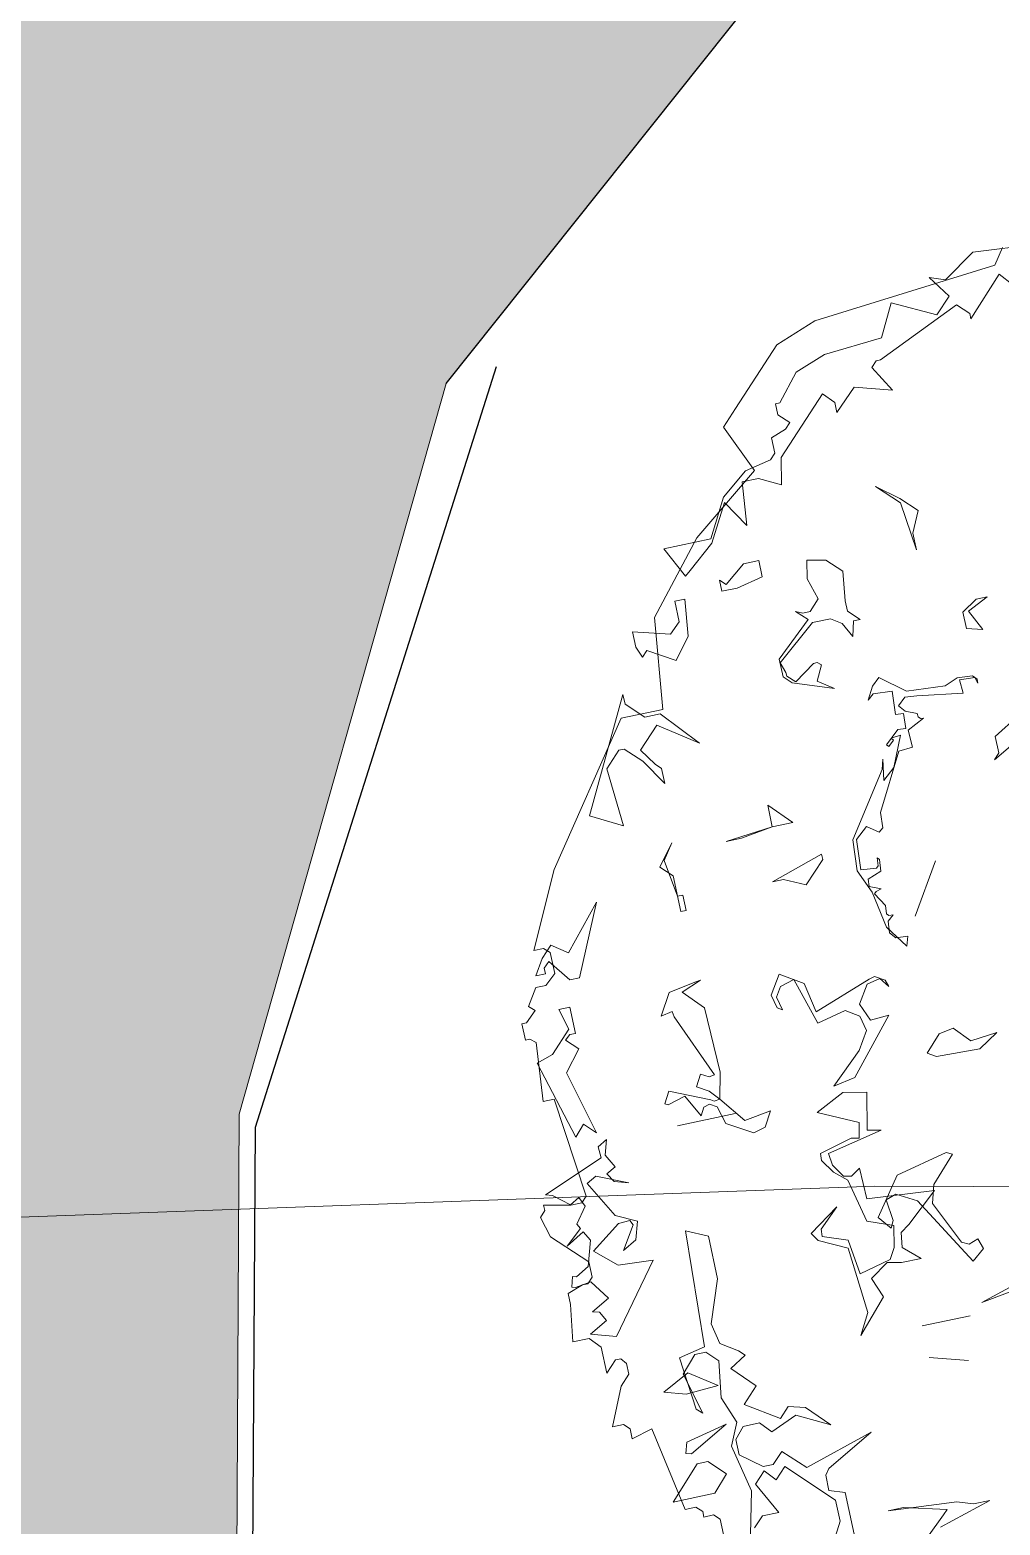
# Model space of a CAD drawing. Header units: millimetres. Extents: x 348 to 2201, y 118 to 1049.
# Drawn here: x 862.616 to 863.638, y 550.18 to 551.756 of the extents above; entities that cross this region are included whole.
import ezdxf

# ---------------------------------------------------------------- set-up
doc = ezdxf.new("R2010")
doc.units = ezdxf.units.MM
for name, color, linetype, lineweight in [('206_MURO_E_MURO_ARRIMO', 7, 'Continuous', 18), ('604_CURVA_INTERM', 7, 'Continuous', 18), ('ARBRE', 251, 'Continuous', 13), ('mur vue', 7, 'Continuous', 13)]:
    doc.layers.add(name, color=color, linetype=linetype, lineweight=lineweight)

# ---------------------------------------------------------------- blocks, each defined once
blk = doc.blocks.new('WMF26', base_point=(0, 0.0008))
at = {"color": 85}
blk.add_lwpolyline([(1.0357, -8.5666), (1.0357, -8.2908), (0.9995, -8.2546), (0.9345, -8.2546), (0.9345, -8.2183), (0.8974, -8.1813), (0.825, -8.1813), (0.7237, -7.6214), (0.5846, -7.6577), (0.5846, -7.5918), (0.5483, -7.5556), (0.4759, -7.5556), (0.5846, -7.3078), (0.6496, -7.2427), (0.6496, -7.1703), (0.6208, -7.1332), (0.5846, -7.1332), (0.5121, -7.2065), (0.5121, -7.0319), (0.4462, -6.9595), (0.3376, -6.9595), (0.3738, -6.7191), (0.3738, -6.6458), (0.4759, -6.6096), (0.5121, -6.6096), (0.5483, -6.5734), (0.5483, -6.4713), (0.3376, -6.2605), (0.3013, -6.1222), (0.3376, -6.0851), (0.3376, -6.0489), (0.5121, -6.0851), (0.5846, -6.0851), (0.6208, -6.0489), (0.5483, -5.387), (0.4759, -5.387), (0.5121, -5.0016), (0.4759, -4.972), (0.4462, -4.972), (0.4462, -4.8633), (0.4759, -4.8633), (0.5483, -4.7975), (0.5121, -4.7612), (0.5846, -4.6517), (0.6496, -4.6517), (0.7237, -4.5867), (0.7237, -4.4484), (0.6866, -4.4122), (0.6208, -4.4122), (0.8612, -3.9239), (1.4943, -3.0512), (1.771, -3.0512), (1.8434, -2.4543), (2.2221, -2.0031), (2.6807, -1.654), (2.5424, -1.3338), (2.6445, -1.2317), (2.9936, -0.8826), (3.2694, -0.7805), (4.492, -0.6718), (4.5653, -0.5689)], dxfattribs=at)
at = {"color": 63}
for points in [[(4.6517, -0.9081), (4.5068, -0.7336), (4.2664, -0.9806), (4.2664, -0.9443), (4.194, -0.8711), (3.6333, -1.1189), (3.6045, -1.1189), (3.5683, -1.1551), (3.6695, -1.3297), (3.4299, -1.2572), (3.2842, -1.3955), (3.2842, -1.3297), (3.2192, -1.2572), (2.8693, -1.6063), (2.833, -1.7808), (2.6947, -1.7084), (2.586, -1.7084), (2.5572, -1.9924), (2.4469, -1.8171), (2.3094, -2.0575), (2.1349, -2.2032), (2.0986, -2.232), (1.9957, -2.0287), (2.3094, -2.0287), (2.4469, -1.7808), (2.6223, -1.6433), (2.7968, -1.6063), (2.833, -1.5701), (2.833, -1.4688), (2.9343, -1.4317), (2.9722, -1.3955), (2.9055, -1.3297), (2.9055, -1.2572), (2.9343, -1.2572), (3.0808, -1.0827), (3.2842, -1.0094), (3.6695, -0.9806), (3.779, -0.7698), (4.0557, -0.9081), (4.1577, -0.806), (4.0557, -0.6611), (4.1577, -0.6973), (4.3685, -0.5582), (4.7909, -0.5944)], [(3.6695, -2.1307), (3.6045, -2.2682), (3.6045, -2.3786), (3.5683, -2.0575), (3.4299, -1.92), (3.5683, -2.0287), (3.6695, -2.1307), (3.6695, -2.1307)], [(2.586, -2.3415), (2.4107, -2.3786), (2.3094, -2.3786), (2.3094, -2.3053), (2.3456, -2.3415), (2.4839, -2.232), (2.586, -2.232), (2.586, -2.3415), (2.586, -2.3415)], [(3.1064, -2.4148), (3.0817, -2.6074), (3.0817, -2.6766), (3.1508, -2.7466), (3.1064, -2.7466), (3.0817, -2.8446), (3.0323, -2.7466), (2.9631, -2.7013), (2.8437, -2.7013), (2.5819, -2.9137), (2.6066, -2.9829), (2.6066, -3.0076), (2.656, -3.057), (2.7943, -2.9631), (2.819, -2.9631), (2.8437, -2.9829), (2.7943, -3.0817), (2.8931, -3.1517), (2.6313, -3.057), (2.5819, -3.0076), (2.5819, -2.889), (2.819, -2.6766), (2.7499, -2.6074), (2.7943, -2.6272), (2.8437, -2.6272), (2.9129, -2.558), (2.8684, -2.4148), (2.8931, -2.2954), (3.0125, -2.3209), (3.1064, -2.4148), (3.1064, -2.4148)], [(2.0328, -2.6181), (1.9233, -2.7565), (1.7495, -2.6544), (1.7125, -2.6906), (1.6837, -2.6181), (1.6837, -2.5161), (1.9233, -2.5819), (1.9957, -2.5161), (1.9957, -2.3786), (2.0624, -2.3786), (2.0328, -2.6181), (2.0328, -2.6181)], [(1.6475, -3.0759), (1.7495, -3.0759), (1.9595, -3.3163), (1.7125, -3.1426), (1.5742, -3.2801), (1.6475, -3.3896), (1.6837, -3.4258), (1.6837, -3.5271), (1.5742, -3.3534), (1.4721, -3.2513), (1.4359, -3.2513), (1.3346, -3.3534), (1.3634, -3.7387), (1.1601, -3.63), (1.538, -2.9022), (1.538, -2.9672), (1.6475, -3.0759), (1.6475, -3.0759)], [(2.8569, -4.5002), (2.791, -4.3446), (2.805, -4.1405), (3.0874, -3.7321), (3.1055, -3.6671), (3.0825, -3.8054), (3.164, -3.7346), (3.2513, -3.5394), (3.1879, -3.5452), (3.1994, -3.56), (3.1607, -3.5946), (3.1484, -3.5806), (3.2406, -3.4991), (3.2933, -3.5032), (3.2999, -3.4036), (3.248, -3.3995), (3.2587, -3.2472), (3.1327, -3.2389), (3.0932, -3.2727), (3.1385, -3.1887), (3.192, -3.1426), (3.3493, -3.2669), (3.602, -3.2842), (3.6909, -3.2513), (3.7905, -3.2579), (3.8152, -3.2859), (3.8136, -3.3122), (3.8029, -3.2719), (3.7033, -3.2653), (3.7074, -3.355), (3.4077, -3.3106), (3.3311, -3.3023), (3.2776, -3.3493), (3.3147, -3.3912), (3.3871, -3.4225), (3.3879, -3.4464), (3.4003, -3.4604), (3.4209, -3.4612), (3.3056, -3.5172), (3.3106, -3.6316), (3.2183, -3.6382), (3.0183, -4.0046), (3.0117, -4.1042), (2.9837, -4.1289), (2.9104, -4.0738), (2.8289, -4.1446), (2.8149, -4.3438), (2.917, -4.3537), (2.931, -4.3413), (2.9351, -4.2887), (2.9475, -4.3027), (2.9401, -4.3784), (2.8495, -4.413), (2.8462, -4.4599), (2.9178, -4.4912), (2.8833, -4.5019), (2.8693, -4.5142), (2.9236, -4.6048), (2.9195, -4.6575), (2.9318, -4.6715), (2.959, -4.6731), (2.9187, -4.7077), (2.9112, -4.7835), (2.9458, -4.823), (3.0249, -4.8287), (3.0043, -4.8913), (2.9005, -4.7431), (2.8569, -4.5002), (2.8569, -4.5002)], [(2.3094, -3.9494), (2.0986, -3.9783), (1.9957, -3.9783), (2.3094, -3.9494), (2.3094, -3.8045), (2.4469, -3.9494), (2.3094, -3.9494), (2.3094, -3.9494)], [(1.6219, -8.7782), (1.7965, -8.4653), (1.7965, -8.327), (1.5198, -8.043), (1.4466, -8.1154), (1.3815, -8.043), (1.3091, -8.1154), (1.4178, -8.327), (1.3091, -8.327), (1.2432, -8.3929)], [(1.207, -8.4291), (1.2728, -8.1525), (1.207, -7.8396), (1.2728, -7.6939), (1.207, -7.5193), (1.2432, -7.2789), (1.1708, -7.2065), (1.0975, -7.2065), (0.9962, -7.3152), (1.0687, -7.5918), (1.0324, -7.5556), (0.9962, -7.2065), (1.1708, -7.1703), (1.207, -6.4054), (1.3453, -6.4713), (1.3453, -6.7553), (1.2432, -7.0319), (1.2728, -7.1703), (1.3815, -7.2427), (1.4178, -7.2789), (1.3091, -7.344), (1.4466, -7.4905), (1.3453, -7.5918), (1.5561, -7.7301), (1.6219, -7.6643), (1.7306, -7.6939), (1.8689, -7.8396), (1.6582, -7.7301), (1.4836, -7.8034), (1.4178, -7.7301), (1.3091, -7.7301), (1.2432, -7.8034), (1.2432, -7.9055), (1.3815, -8.0142), (1.4466, -8.0142), (1.5198, -7.9417), (1.6582, -8.0792), (2.1167, -7.9417), (1.7965, -8.1154), (1.7677, -8.1525), (1.7677, -8.2546), (1.8689, -8.2908), (1.8689, -8.8869)], [(2.0805, -8.9165), (2.465, -8.5666), (2.4955, -8.5378), (2.2188, -8.4653), (2.1167, -8.4653), (2.5679, -8.5016), (2.6692, -8.5378), (2.7787, -8.5378), (2.4288, -8.6407)], [(1.6112, -4.2623), (1.6475, -4.2623), (1.6475, -4.3644), (1.6112, -4.3644), (1.6112, -4.1248), (1.538, -4.0515), (1.6475, -3.9132), (1.5742, -4.0153), (1.6112, -4.2623), (1.6112, -4.2623)], [(0.811, -4.6484), (0.7015, -4.5027), (0.6644, -4.5398), (0.6644, -4.576), (0.5994, -4.576), (0.6644, -4.4739), (0.7377, -4.4006), (0.8398, -4.4739), (1.0868, -4.1899), (0.876, -4.6484), (0.811, -4.6484), (0.811, -4.6484)], [(3.304, -4.3875), (3.0973, -4.7127), (3.304, -4.3875), (3.304, -4.3875)], [(0.7739, -4.9975), (0.7377, -4.9975), (0.7015, -5.0272), (0.7739, -5.0996), (0.6644, -5.2371), (0.7739, -5.6595), (0.7015, -5.587), (0.6356, -5.6595), (0.4899, -5.1358), (0.5994, -5.0996), (0.7377, -4.9613), (0.7015, -4.823), (0.7739, -4.823), (0.7739, -4.9975), (0.7739, -4.9975)], [(1.6442, -5.4405), (1.6046, -5.6125), (1.7347, -5.783), (1.9109, -5.7566), (1.8558, -5.8521), (1.7759, -5.8735), (1.6104, -5.7772), (1.5775, -5.6578), (1.5322, -5.6315), (1.4927, -5.6422), (1.4639, -5.6932), (1.3865, -5.5467), (1.2679, -5.5788), (1.2473, -5.5673), (1.291, -5.4915), (1.547, -5.606), (1.5668, -5.6175), (1.6046, -5.6125), (1.5478, -5.5467), (1.4729, -5.503), (1.5165, -5.4273), (1.5668, -5.4561), (1.6046, -5.4512), (1.4268, -5.0255), (1.421, -4.9885), (1.3445, -5.0049), (1.426, -4.8642), (1.6055, -4.8329), (1.6425, -4.8279), (1.5108, -4.8798), (1.6318, -5.0091), (1.6442, -5.4405), (1.6442, -5.4405)], [(2.3481, -5.6858), (2.558, -5.4915), (2.6321, -5.3746), (2.6099, -5.275), (2.5243, -5.219), (2.3333, -5.2618), (2.2378, -4.9514), (2.1439, -4.9769), (2.1044, -5.0387), (2.125, -5.1284), (2.0937, -5.1095), (2.0739, -5.0189), (2.1521, -4.8963), (2.2995, -4.9901), (2.3374, -5.1869), (2.7186, -5.0502), (2.7581, -5.0412), (2.8199, -5.0799), (2.8347, -5.1243), (2.7894, -5.0609), (2.6988, -5.0807), (2.6247, -5.1968), (2.6717, -5.3137), (2.796, -5.3071), (2.4955, -5.6578), (2.3481, -5.6858), (2.3481, -5.6858)], [(3.0438, -5.6364), (2.9886, -5.601), (3.0907, -5.494), (3.1871, -5.4783), (3.2842, -5.5829), (3.4596, -5.5656), (3.3295, -5.6463), (3.0438, -5.6364), (3.0438, -5.6364)], [(0.5821, -6.8706), (0.5475, -6.8072), (0.5039, -6.794), (0.6241, -6.729), (0.5352, -6.6013), (0.4289, -6.6178), (0.4051, -6.6104), (0.4257, -6.5421), (0.4495, -6.5495), (0.5384, -6.5009), (0.5878, -6.3354), (0.5541, -6.272), (0.4322, -6.3412), (0.5401, -6.2465), (0.5236, -6.2152), (0.6018, -6.1115), (0.573, -6.0489), (0.5096, -6.0827), (0.4075, -5.9987), (0.3639, -5.9855), (0.7682, -5.8258), (0.764, -5.75), (0.8274, -5.7163), (0.7986, -5.8134), (0.8464, -5.9015), (0.783, -5.9361), (0.8184, -5.9946), (0.9106, -6.0226), (0.7089, -5.9353), (0.6447, -5.969), (0.7797, -6.2119), (0.9139, -6.2786), (0.8785, -6.3955), (0.7838, -6.4466), (0.8818, -6.2959), (0.8653, -6.2638), (0.7896, -6.2679), (0.592, -6.4103), (0.7319, -6.533), (0.9608, -6.5487), (0.6224, -6.9842), (0.4611, -6.9356), (0.5821, -6.8706), (0.5821, -6.8706)], [(1.2984, -5.7253), (1.6837, -5.7253), (1.2984, -5.7253), (1.2984, -5.7253)], [(3.0117, -6.2794), (2.8528, -6.4474), (2.8166, -6.5676), (2.9508, -6.8525), (2.9969, -6.8755), (3.0586, -6.8541), (3.0825, -6.9233), (2.9977, -6.9908), (2.7268, -6.5289), (2.5959, -6.4573), (2.5268, -6.4803), (2.5432, -6.6211), (2.5202, -6.6672), (2.4527, -6.5824), (2.6321, -6.3379), (2.9746, -6.2613), (3.0117, -6.2794), (3.0117, -6.2794)], [(3.3698, -7.209), (2.9985, -7.2649), (3.3591, -7.1587), (3.5567, -7.2411), (3.518, -7.302), (3.3698, -7.209), (3.3698, -7.209)], [(1.0283, -7.3135), (1.2053, -7.4354), (0.9888, -7.4469), (0.8497, -7.4049), (1.0283, -7.3135), (1.0283, -7.3135)], [(0.9271, -7.754), (1.2037, -7.6931), (0.9411, -7.8347), (0.9056, -7.8248), (0.9271, -7.754), (0.9271, -7.754)]]:
    blk.add_lwpolyline(points, dxfattribs=at)
at = {"color": 106}
for points in [[(3.8161, -2.8404), (3.919, -2.7746), (3.9914, -2.7746), (3.8531, -2.8404), (3.919, -2.9779), (3.8161, -2.9491), (3.8161, -2.8404), (3.8161, -2.8404)], [(3.9552, -3.7494), (3.8161, -3.8227), (3.8531, -3.7856), (3.8531, -3.6769), (4.0277, -3.5757), (4.0935, -3.5757), (4.0935, -3.8515), (4.166, -3.9239), (4.3043, -3.8515), (4.1298, -3.9972), (4.0565, -3.8515), (3.9552, -3.7494), (3.9552, -3.7494)], [(2.4469, -4.3644), (2.3094, -4.2985), (2.237, -4.2985), (2.586, -4.1899), (2.586, -4.2261), (2.4469, -4.3644), (2.4469, -4.3644)], [(2.5498, -5.769), (2.5004, -6.0102), (2.591, -6.0291), (2.223, -6.1065), (2.2328, -6.1872), (2.2888, -6.272), (2.339, -6.2827), (2.4, -6.2424), (2.4049, -6.4482), (2.8487, -6.4861), (2.6387, -6.6697), (2.5778, -6.7092), (2.5638, -6.8064), (2.67, -6.901), (2.5391, -6.901), (2.4477, -6.8821), (2.3259, -6.9628), (2.3777, -7.0945), (2.1818, -7.311), (2.2567, -7.1744), (2.2205, -6.7364), (2.0394, -6.6466), (2.0031, -6.5923), (2.204, -6.4589), (2.0739, -6.5799), (2.0698, -6.6269), (2.2312, -6.6862), (2.2616, -6.9175), (2.4716, -6.8665), (2.5128, -6.7957), (2.5424, -6.6549), (2.3761, -6.5898), (2.3094, -6.3025), (2.2287, -6.2333), (2.1686, -6.1428), (2.1727, -6.0967), (2.3884, -6.0398), (2.4395, -6.0506), (2.4601, -5.9501), (2.2065, -5.8299), (2.3983, -5.7377), (2.5498, -5.769), (2.5498, -5.769)], [(2.586, -7.3333), (2.9055, -7.3333), (2.586, -7.3333), (2.586, -7.3333)], [(2.586, -7.5449), (2.833, -7.6173), (2.586, -7.5449), (2.586, -7.5449)], [(1.1386, -8.0092), (1.0357, -8.1179), (0.7599, -8.1179), (0.9633, -7.9071), (1.0357, -7.9071), (1.1386, -8.0092), (1.1386, -8.0092)]]:
    blk.add_lwpolyline(points, dxfattribs=at)
blk = doc.blocks.new('T2_02')
at = {"xscale": 0.3499999999999943, "yscale": 0.3499999999999943, "zscale": 0.3499999999999943}
blk.add_blockref('WMF26', (-2.2399, 1.997), dxfattribs=at)

msp = doc.modelspace()

# ---------------------------------------------------------------- hatches: boundary and pattern name
at = {"layer": 'mur vue'}
h = msp.add_hatch(dxfattribs=at)
h.set_pattern_fill('AR-HBONE', color=256, scale=0.001, angle=63.0374)
h.set_pattern_definition([(90, (873.67925, 706.85885), (-0.1016, 0.1016), [0.3048, -0.1016]), (180, (873.67925, 706.96045), (-0.1016, 0.1016), [0.3048, -0.1016])])
h.paths.add_polyline_path([(862.8068, 545.3087), (862.6488, 545.3727), (861.6588, 545.8142), (860.4523, 546.204), (860.0496, 546.3165), (860.035, 543.6845), (860.0168, 540.3795), (862.7744, 539.4601)])
h.paths.add_polyline_path([(862.8355, 550.5133), (862.4206, 550.4983), (861.1998, 550.4038), (860.0724, 550.4383), (860.067, 549.4636), (860.0674, 549.4642), (860.0698, 549.4527), (860.0752, 549.4489), (860.0823, 549.4504), (860.0833, 549.4341), (860.0878, 549.4131), (860.1048, 549.3793), (860.0931, 549.3854), (860.0798, 549.3765), (860.0905, 549.3442), (860.0952, 549.3452), (860.097, 549.3301), (860.1056, 549.3137), (860.0962, 549.2898), (860.1024, 549.2911), (860.0839, 549.2177), (860.0795, 549.219), (860.0666, 549.19), (860.0654, 549.1858), (860.0496, 546.3165), (860.4523, 546.204), (861.6588, 545.8142), (862.6488, 545.3727), (862.8068, 545.3087)])
h.paths.add_polyline_path([(866.9342, 556.248), (867.4604, 558.0331), (864.8104, 558.8143), (864.4047, 557.4377), (860.7101, 552.8979), (860.5216, 552.5806), (860.0755, 551.0042), (860.0724, 550.4383), (861.1998, 550.4038), (862.4206, 550.4983), (862.8355, 550.5133), (862.8361, 550.6134), (863.0541, 551.3839)])
h.paths.add_polyline_path([(867.9469, 561.5111), (867.9605, 566.5659), (867.2284, 566.4181), (866.213, 566.3647), (865.1973, 566.3729), (865.1862, 562.258), (865.1846, 561.6448), (864.9682, 559.3495), (864.8104, 558.8143), (867.4604, 558.0331), (867.6937, 558.8245)])
h.paths.add_polyline_path([(867.9754, 572.1439), (868.3005, 576.8636), (868.0428, 576.7367), (866.9772, 576.5699), (865.9534, 576.4602), (865.2241, 576.4016), (865.1973, 566.3729), (866.213, 566.3647), (867.2284, 566.4181), (867.9605, 566.5659)])
h.paths.add_polyline_path([(868.4217, 578.6225), (865.2301, 578.6311), (865.2241, 576.4016), (865.9534, 576.4602), (866.9772, 576.5699), (868.0428, 576.7367), (868.3005, 576.8636)])

# ---------------------------------------------------------------- linework, layer by layer
for p, q in [((863.0541, 551.3839), (866.9342, 556.248)), ((862.8534, 550.5998), (863.1073, 551.4017)), ((862.8095, 543.6708), (862.8534, 550.5998))]:
    msp.add_line(p, q)
at = {"layer": '206_MURO_E_MURO_ARRIMO'}
msp.add_lwpolyline([(862.7496, 534.9707), (862.8361, 550.6134), (863.0541, 551.3839)], dxfattribs=at)
at = {"layer": '604_CURVA_INTERM', "elevation": 727, "flags": 128}
msp.add_lwpolyline([(857.2766, 555.8661), (858.3815, 555.4136), (859.0038, 554.5368), (858.9502, 553.3218), (858.5502, 552.2764), (858.3959, 551.1707), (858.8626, 550.5677), (859.9348, 550.4426), (861.1998, 550.4038), (862.4206, 550.4983), (863.5058, 550.5375), (864.6451, 550.5338), (865.9231, 550.7152), (867.1294, 551.2408), (868.2328, 551.6412), (869.2096, 551.9119), (870.2593, 552.0709), (871.1841, 552.8037), (871.549, 553.9249)], dxfattribs=at)

# ---------------------------------------------------------------- block references
at = {"layer": 'ARBRE', "xscale": 0.4621142716754234, "yscale": 0.4621142716754234, "zscale": 0.4621142716754234, "rotation": 12.04946787266494}
msp.add_blockref('T2_02', (864.1042, 550.7767), dxfattribs=at)

doc.saveas('drawing.dxf')
